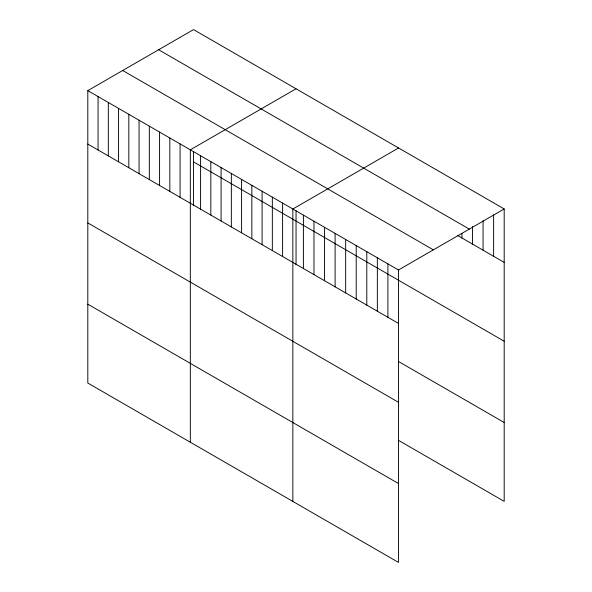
<?xml version="1.0" encoding="UTF-8"?>
<svg xmlns="http://www.w3.org/2000/svg" width="592" height="592" viewBox="0 0 592 592"><rect width="100%" height="100%" fill="white"/><g stroke="black" fill="none" stroke-linecap="round" stroke-linejoin="round"><path stroke-width="0.89" d="M398.564 269.863L398.475 562.4L87.808 383.039L87.808 90.635L193.525 29.6L504.192 208.961L504.192 501.365L398.564 440.381M296.044 88.785L190.328 149.82L190.328 442.231M398.564 147.978L292.848 209.013L292.848 501.417M504.192 208.961L398.475 269.996L87.808 90.635M158.641 49.743L469.301 229.104M457.409 235.372L504.192 262.382M122.699 70.492L433.359 249.854M193.525 161.882L504.192 341.244M87.808 144.056L398.475 323.41M398.564 361.52L504.192 422.503M87.808 222.918L398.475 402.279M87.808 304.177L398.475 483.531M493.624 214.837L493.624 256.284M483.065 220.712L483.065 250.179M472.505 226.588L472.505 244.082M461.938 233.381L461.938 237.984M387.908 263.899L387.908 317.312M377.348 257.794L377.348 311.214M366.788 251.696L366.788 305.117M356.221 245.599L356.221 299.019M345.661 239.501L345.661 292.922M335.102 233.403L335.102 286.824M324.534 227.306L324.534 280.726M313.975 221.208L313.975 274.629M303.407 215.111L303.407 268.531M296.044 210.671L296.044 264.824M282.599 203.093L282.599 256.514M272.342 197.173L272.342 250.594M262.093 191.253L262.093 244.674M251.844 185.333L251.844 238.754M241.588 179.42L241.588 232.834M231.339 173.5L231.339 226.921M221.082 167.58L221.082 221.001M210.833 161.66L210.833 215.081M200.584 155.74L200.584 209.161M193.525 151.485L193.525 205.639M180.079 143.9L180.079 197.321M169.823 137.988L169.823 191.408M159.574 132.068L159.574 185.488M149.325 126.148L149.325 179.568M139.068 120.228L139.068 173.648M128.819 114.308L128.819 167.728M118.57 108.388L118.57 161.808M108.314 102.475L108.314 155.888M98.065 96.555L98.065 149.976"/></g></svg>
